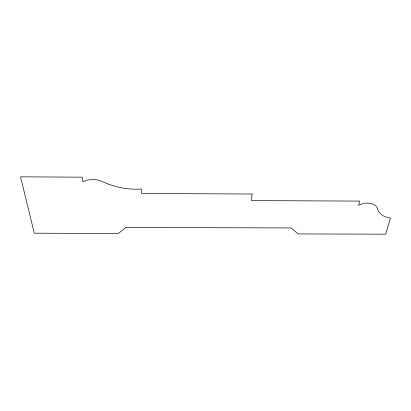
<?xml version="1.0" encoding="UTF-8"?>
<svg xmlns="http://www.w3.org/2000/svg" width="411" height="411" viewBox="0 0 411 411"><rect width="100%" height="100%" fill="white"/><g stroke="black" fill="none" stroke-linecap="round" stroke-linejoin="round"><path stroke-width="0.62" d="M252.071 194.013L251.522 200.614L359.615 201.087L358.582 205.392A13.455 9.607 -16.8 0 1 377.164 207.601A22.081 15.531 -19.7 0 0 390.45 218.107L385.744 234.167L298.175 233.931L291.132 227.946L125.874 227.447L118.435 233.438L34.283 233.207L20.55 176.833L82.195 177.172L82.924 181.832A18.906 14.323 12.4 0 1 103.253 181.939A65.318 54.37 12.8 0 0 141.42 188.993L141.759 193.494L252.071 194.013"/></g></svg>
